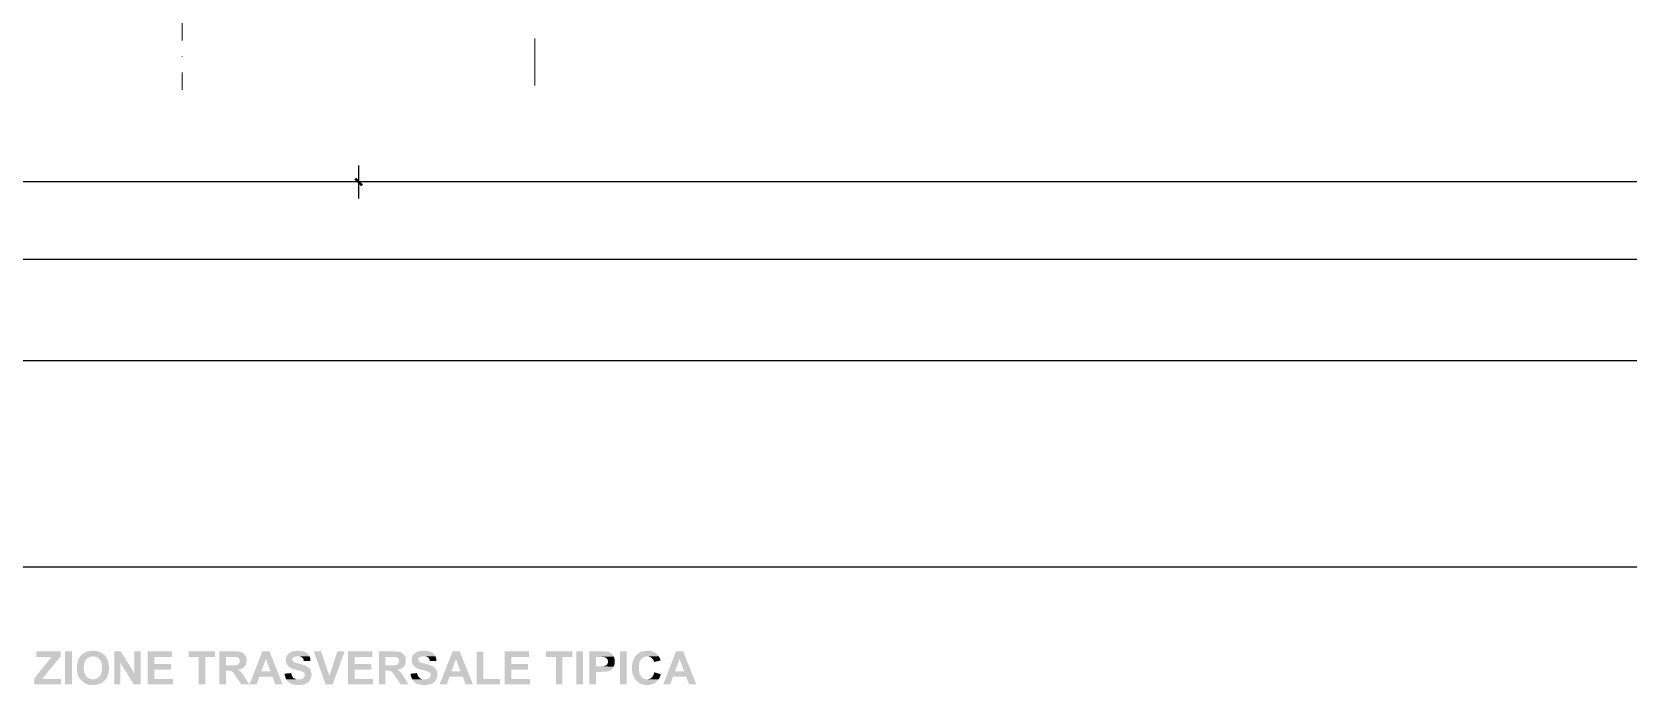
# Model space of a CAD drawing. Header units: millimetres. Extents: x 0.3 to 47.5, y 0.1 to 28.
# Drawn here: x 17.28 to 23.7, y 13.96 to 16.58 of the extents above; entities that cross this region are included whole.
import ezdxf

# ---------------------------------------------------------------- set-up
doc = ezdxf.new("R2010")
doc.units = ezdxf.units.MM
doc.layers.add('PDF _Geometria', color=7, linetype='Continuous')
doc.layers.add('PDF _Riempimenti solidi', color=7, linetype='Continuous')

msp = doc.modelspace()

# ---------------------------------------------------------------- hatches: boundary and pattern name
at = {"layer": 'PDF _Riempimenti solidi', "transparency": 33554559}
for points in [[(17.3958, 14.0932), (17.2983, 14.0932), (17.2983, 14.0707), (17.36, 14.0707), (17.29, 13.9841), (17.29, 13.9599), (17.3983, 13.9599), (17.3983, 13.9824), (17.3225, 13.9824), (17.3958, 14.0724)], [(17.475, 14.0724), (17.4733, 14.0699), (17.4708, 14.0666), (17.4675, 14.0599), (17.4675, 14.0582), (17.4658, 14.0557), (17.4642, 14.0491), (17.4633, 14.0457), (17.4625, 14.0416), (17.4625, 14.0382), (17.4617, 14.0341), (17.4617, 14.0174), (17.4625, 14.0141), (17.4625, 14.0099), (17.4633, 14.0066), (17.4642, 14.0024), (17.465, 13.9991), (17.4667, 13.9957), (17.4675, 13.9924), (17.4692, 13.9899), (17.4708, 13.9866), (17.4725, 13.9841), (17.475, 13.9807), (17.4767, 13.9782), (17.4792, 13.9757), (17.48, 13.9749), (17.4825, 13.9724), (17.485, 13.9707), (17.4883, 13.9682), (17.4908, 13.9666), (17.4975, 13.9632), (17.5, 13.9624), (17.5033, 13.9607), (17.5075, 13.9599), (17.5108, 13.9591), (17.5142, 13.9582), (17.5358, 13.9582), (17.5392, 13.9591), (17.5433, 13.9599), (17.55, 13.9616), (17.5533, 13.9624), (17.5567, 13.9641), (17.5592, 13.9657), (17.5625, 13.9674), (17.565, 13.9691), (17.5683, 13.9716), (17.5708, 13.9732), (17.5733, 13.9757), (17.5733, 13.9766), (17.5758, 13.9791), (17.5258, 13.9807), (17.5217, 13.9807), (17.5175, 13.9816), (17.5142, 13.9824), (17.5108, 13.9841), (17.5083, 13.9857), (17.505, 13.9874), (17.5025, 13.9899), (17.5, 13.9924), (17.4992, 13.9924), (17.4975, 13.9949), (17.4958, 13.9974), (17.4942, 14.0007), (17.4933, 14.0041), (17.4917, 14.0074), (17.4908, 14.0107), (17.49, 14.0141), (17.49, 14.0182), (17.4892, 14.0224), (17.4892, 14.0316), (17.49, 14.0357), (17.49, 14.0399), (17.4908, 14.0432), (17.4917, 14.0466), (17.4933, 14.0499), (17.4942, 14.0532), (17.4958, 14.0557), (17.4975, 14.0591), (17.4992, 14.0607), (17.5, 14.0624), (17.5025, 14.0641), (17.5058, 14.0666), (17.5083, 14.0682), (17.5117, 14.0699), (17.515, 14.0707), (17.5183, 14.0716), (17.5225, 14.0724), (17.5258, 14.0724)], [(17.5258, 14.0957), (17.5225, 14.0957), (17.5183, 14.0949), (17.5142, 14.0949), (17.5008, 14.0916), (17.4975, 14.0899), (17.495, 14.0891), (17.4917, 14.0874), (17.4883, 14.0857), (17.4858, 14.0832), (17.4825, 14.0807), (17.4775, 14.0757), (17.475, 14.0724), (17.5317, 14.0724), (17.5383, 14.0707), (17.5417, 14.0691), (17.545, 14.0682), (17.5475, 14.0657), (17.55, 14.0641), (17.5525, 14.0616), (17.5533, 14.0616), (17.555, 14.0591), (17.5567, 14.0566), (17.5583, 14.0532), (17.5592, 14.0507), (17.56, 14.0474), (17.5617, 14.0432), (17.5617, 14.0399), (17.5625, 14.0357), (17.5625, 14.0174), (17.5617, 14.0141), (17.5608, 14.0099), (17.56, 14.0066), (17.5592, 14.0032), (17.5575, 13.9999), (17.5567, 13.9974), (17.5542, 13.9949), (17.5525, 13.9924), (17.5517, 13.9916), (17.5492, 13.9891), (17.5467, 13.9866), (17.5433, 13.9849), (17.5408, 13.9832), (17.5375, 13.9824), (17.5333, 13.9816), (17.53, 13.9807), (17.5258, 13.9807), (17.5758, 13.9791), (17.5775, 13.9816), (17.58, 13.9841), (17.5817, 13.9866), (17.5833, 13.9899), (17.5842, 13.9932), (17.5858, 13.9966), (17.5875, 14.0032), (17.5892, 14.0066), (17.5892, 14.0107), (17.59, 14.0141), (17.59, 14.0182), (17.5908, 14.0224), (17.5908, 14.0316), (17.59, 14.0357), (17.59, 14.0399), (17.5892, 14.0432), (17.5883, 14.0474), (17.5858, 14.0574), (17.5825, 14.0641), (17.5808, 14.0666), (17.5792, 14.0691), (17.5775, 14.0724), (17.575, 14.0749), (17.5733, 14.0774), (17.5725, 14.0782), (17.5692, 14.0807), (17.5667, 14.0824), (17.5642, 14.0849), (17.5608, 14.0866), (17.5583, 14.0882), (17.555, 14.0899), (17.5517, 14.0907), (17.5483, 14.0924), (17.5417, 14.0941), (17.5375, 14.0949), (17.5342, 14.0949), (17.53, 14.0957)], [(17.6383, 14.0932), (17.6117, 14.0932), (17.6117, 13.9599), (17.6367, 13.9599), (17.6367, 14.0466)], [(17.7175, 14.0932), (17.6925, 14.0932), (17.6925, 14.0041), (17.6908, 13.9599), (17.7175, 13.9599)], [(17.8442, 14.0932), (17.7458, 14.0932), (17.7458, 13.9599), (17.8475, 13.9599), (17.8475, 13.9824), (17.7725, 13.9824), (17.7725, 14.0191), (17.84, 14.0191), (17.84, 14.0416), (17.7725, 14.0416), (17.7725, 14.0707), (17.8442, 14.0707)], [(18.0175, 14.0932), (17.9117, 14.0932), (17.9117, 14.0707), (17.9517, 14.0707), (17.9517, 13.9599), (17.9783, 13.9599), (17.9783, 14.0707), (18.0175, 14.0707)], [(18.0917, 14.0932), (18.035, 14.0932), (18.035, 13.9599), (18.0617, 13.9599), (18.0617, 14.0157), (18.0675, 14.0157), (18.1125, 14.0166), (18.1092, 14.0191), (18.1133, 14.0199), (18.1175, 14.0207), (18.1208, 14.0216), (18.1242, 14.0232), (18.1275, 14.0249), (18.13, 14.0266), (18.1333, 14.0291), (18.135, 14.0316), (18.1358, 14.0324), (18.1383, 14.0349), (18.0617, 14.0366), (18.0617, 14.0707), (18.0833, 14.0707), (18.14, 14.0741), (18.1383, 14.0766), (18.1367, 14.0791), (18.135, 14.0816), (18.1317, 14.0841), (18.1292, 14.0866), (18.1258, 14.0882), (18.1225, 14.0899), (18.1217, 14.0899), (18.1192, 14.0907), (18.1158, 14.0916), (18.1125, 14.0916), (18.1092, 14.0924), (18.105, 14.0924), (18.1008, 14.0932), (18.0967, 14.0932)], [(18.14, 14.0741), (18.0833, 14.0707), (18.1008, 14.0707), (18.1025, 14.0699), (18.1033, 14.0699), (18.1075, 14.0691), (18.11, 14.0674), (18.1125, 14.0649), (18.1133, 14.0641), (18.115, 14.0616), (18.1158, 14.0582), (18.1167, 14.0541), (18.1158, 14.0507), (18.115, 14.0474), (18.1125, 14.0424), (18.1092, 14.0399), (18.1058, 14.0382), (18.1033, 14.0382), (18.1, 14.0374), (18.0925, 14.0374), (18.0875, 14.0366), (18.0617, 14.0366), (18.1383, 14.0349), (18.1417, 14.0416), (18.1433, 14.0482), (18.1442, 14.0516), (18.1442, 14.0599), (18.1433, 14.0632), (18.1425, 14.0674), (18.1417, 14.0707)], [(18.2358, 14.0932), (18.2075, 14.0932), (18.1558, 13.9599), (18.1842, 13.9599), (18.195, 13.9907), (18.2483, 13.9907), (18.2033, 14.0124), (18.2217, 14.0624)], [(18.2358, 14.0932), (18.2217, 14.0624), (18.24, 14.0124), (18.2033, 14.0124), (18.2483, 13.9907), (18.26, 13.9599), (18.2892, 13.9599)], [(18.35, 14.0957), (18.3492, 14.0957), (18.345, 14.0949), (18.3375, 14.0949), (18.3342, 14.0941), (18.33, 14.0932), (18.3275, 14.0924), (18.3242, 14.0907), (18.3175, 14.0874), (18.3142, 14.0849), (18.3117, 14.0832), (18.3092, 14.0799), (18.3075, 14.0774), (18.3067, 14.0757), (18.3033, 14.0691), (18.3025, 14.0657), (18.3017, 14.0616), (18.3017, 14.0532), (18.3025, 14.0499), (18.3033, 14.0466), (18.3067, 14.0399), (18.3092, 14.0374), (18.3108, 14.0341), (18.3142, 14.0316), (18.3158, 14.0299), (18.3183, 14.0282), (18.3217, 14.0266), (18.3242, 14.0249), (18.3275, 14.0232), (18.3317, 14.0224), (18.335, 14.0207), (18.34, 14.0199), (18.3442, 14.0182), (18.3492, 14.0174), (18.3542, 14.0157), (18.3583, 14.0149), (18.3608, 14.0141), (18.3642, 14.0132), (18.3658, 14.0124), (18.37, 14.0107), (18.3733, 14.0091), (18.3758, 14.0066), (18.3767, 14.0057), (18.3775, 14.0024), (18.3783, 13.9991), (18.3783, 13.9982), (18.3767, 13.9916), (18.3742, 13.9891), (18.3717, 13.9857), (18.37, 13.9849), (18.3675, 13.9832), (18.3642, 13.9816), (18.36, 13.9807), (18.3517, 13.9807), (18.3042, 13.9799), (18.3058, 13.9766), (18.3083, 13.9741), (18.3108, 13.9716), (18.3133, 13.9691), (18.3142, 13.9691), (18.3167, 13.9666), (18.3192, 13.9649), (18.3217, 13.9632), (18.325, 13.9624), (18.3283, 13.9607), (18.3317, 13.9599), (18.3358, 13.9591), (18.3392, 13.9582), (18.3475, 13.9582), (18.3517, 13.9574), (18.3558, 13.9574), (18.36, 13.9582), (18.3642, 13.9582), (18.3675, 13.9591), (18.3708, 13.9599), (18.3742, 13.9607), (18.3775, 13.9616), (18.3808, 13.9624), (18.3825, 13.9632), (18.3858, 13.9649), (18.3892, 13.9674), (18.3917, 13.9691), (18.3942, 13.9716), (18.3967, 13.9741), (18.3983, 13.9774), (18.3992, 13.9782), (18.4008, 13.9816), (18.4025, 13.9849), (18.405, 13.9949), (18.405, 14.0032), (18.4042, 14.0066), (18.4033, 14.0107), (18.4017, 14.0174), (18.4, 14.0199), (18.3992, 14.0216), (18.3967, 14.0249), (18.3942, 14.0274), (18.3917, 14.0299), (18.3883, 14.0316), (18.385, 14.0332), (18.3842, 14.0341), (18.3817, 14.0349), (18.3792, 14.0366), (18.3758, 14.0374), (18.3725, 14.0382), (18.3692, 14.0399), (18.365, 14.0407), (18.3608, 14.0424), (18.3558, 14.0432), (18.355, 14.0432), (18.35, 14.0449), (18.3458, 14.0457), (18.3417, 14.0474), (18.3383, 14.0482), (18.335, 14.0499), (18.3333, 14.0507), (18.3317, 14.0524), (18.33, 14.0541), (18.3283, 14.0566), (18.3275, 14.0599), (18.3275, 14.0624), (18.3292, 14.0657), (18.3317, 14.0682), (18.3325, 14.0691), (18.335, 14.0707), (18.3417, 14.0724), (18.3458, 14.0732), (18.3967, 14.0732), (18.395, 14.0766), (18.3925, 14.0791), (18.3908, 14.0824), (18.3883, 14.0841), (18.3875, 14.0849), (18.3858, 14.0866), (18.3825, 14.0882), (18.38, 14.0899), (18.3767, 14.0907), (18.3742, 14.0924), (18.37, 14.0932), (18.3667, 14.0941), (18.3625, 14.0949), (18.3592, 14.0949), (18.355, 14.0957)], [(18.3967, 14.0732), (18.35, 14.0732), (18.3542, 14.0732), (18.3583, 14.0724), (18.3617, 14.0716), (18.3642, 14.0707), (18.3667, 14.0691), (18.3683, 14.0674), (18.3708, 14.0649), (18.3725, 14.0616), (18.3733, 14.0582), (18.3742, 14.0541), (18.4008, 14.0549), (18.4008, 14.0599), (18.3992, 14.0666), (18.3983, 14.0707)], [(18.5383, 14.0932), (18.5092, 14.0932), (18.4767, 13.9949), (18.4617, 13.9599), (18.49, 13.9599)], [(18.65, 14.0932), (18.5517, 14.0932), (18.5517, 13.9599), (18.6525, 13.9599), (18.6525, 13.9824), (18.5783, 13.9824), (18.5783, 14.0191), (18.645, 14.0191), (18.645, 14.0416), (18.5783, 14.0416), (18.5783, 14.0707), (18.65, 14.0707)], [(18.7325, 14.0932), (18.6758, 14.0932), (18.6758, 13.9599), (18.7025, 13.9599), (18.7025, 14.0157), (18.7083, 14.0157), (18.7525, 14.0166), (18.7492, 14.0191), (18.75, 14.0191), (18.7542, 14.0199), (18.7583, 14.0207), (18.7617, 14.0216), (18.7683, 14.0249), (18.7708, 14.0266), (18.7733, 14.0291), (18.7758, 14.0316), (18.7767, 14.0324), (18.7792, 14.0349), (18.7025, 14.0366), (18.7025, 14.0707), (18.7233, 14.0707), (18.7808, 14.0741), (18.7792, 14.0766), (18.7775, 14.0791), (18.775, 14.0816), (18.7725, 14.0841), (18.77, 14.0866), (18.7667, 14.0882), (18.7633, 14.0899), (18.7625, 14.0899), (18.7592, 14.0907), (18.7567, 14.0916), (18.7533, 14.0916), (18.75, 14.0924), (18.7458, 14.0924), (18.7417, 14.0932), (18.7375, 14.0932)], [(18.7808, 14.0741), (18.7233, 14.0707), (18.7417, 14.0707), (18.7433, 14.0699), (18.7442, 14.0699), (18.7475, 14.0691), (18.7508, 14.0674), (18.7533, 14.0649), (18.7542, 14.0641), (18.7558, 14.0616), (18.7567, 14.0582), (18.7567, 14.0507), (18.7558, 14.0474), (18.7542, 14.0441), (18.7525, 14.0424), (18.75, 14.0399), (18.7467, 14.0382), (18.7433, 14.0382), (18.7408, 14.0374), (18.7333, 14.0374), (18.7283, 14.0366), (18.7025, 14.0366), (18.7792, 14.0349), (18.7808, 14.0382), (18.7817, 14.0416), (18.7833, 14.0449), (18.7842, 14.0482), (18.7842, 14.0632), (18.7833, 14.0674), (18.7817, 14.0707)], [(18.8567, 14.0957), (18.8558, 14.0957), (18.8517, 14.0949), (18.8433, 14.0949), (18.84, 14.0941), (18.8367, 14.0932), (18.8333, 14.0924), (18.83, 14.0907), (18.8267, 14.0891), (18.8242, 14.0874), (18.8208, 14.0849), (18.8183, 14.0832), (18.8158, 14.0799), (18.8133, 14.0774), (18.8125, 14.0757), (18.8108, 14.0724), (18.81, 14.0691), (18.8083, 14.0657), (18.8083, 14.0616), (18.8075, 14.0582), (18.8083, 14.0566), (18.8083, 14.0532), (18.81, 14.0466), (18.8117, 14.0432), (18.8133, 14.0399), (18.815, 14.0374), (18.8175, 14.0341), (18.82, 14.0316), (18.825, 14.0282), (18.8275, 14.0266), (18.8308, 14.0249), (18.8342, 14.0232), (18.8375, 14.0224), (18.8417, 14.0207), (18.8458, 14.0199), (18.8508, 14.0182), (18.8558, 14.0174), (18.86, 14.0157), (18.8642, 14.0149), (18.8675, 14.0141), (18.87, 14.0132), (18.8717, 14.0124), (18.8725, 14.0124), (18.8767, 14.0107), (18.8792, 14.0091), (18.8817, 14.0066), (18.8825, 14.0057), (18.8842, 14.0024), (18.8842, 13.9949), (18.8825, 13.9916), (18.8808, 13.9891), (18.8775, 13.9857), (18.8758, 13.9849), (18.8733, 13.9832), (18.87, 13.9816), (18.8667, 13.9807), (18.8583, 13.9807), (18.8108, 13.9799), (18.8125, 13.9766), (18.8142, 13.9741), (18.8167, 13.9716), (18.8192, 13.9691), (18.82, 13.9691), (18.8225, 13.9666), (18.825, 13.9649), (18.8283, 13.9632), (18.8317, 13.9624), (18.835, 13.9607), (18.8417, 13.9591), (18.8458, 13.9582), (18.8533, 13.9582), (18.8583, 13.9574), (18.8625, 13.9574), (18.8667, 13.9582), (18.87, 13.9582), (18.8742, 13.9591), (18.8775, 13.9599), (18.8808, 13.9607), (18.8842, 13.9616), (18.8867, 13.9624), (18.8883, 13.9632), (18.8917, 13.9649), (18.895, 13.9674), (18.8983, 13.9691), (18.9008, 13.9716), (18.9025, 13.9741), (18.905, 13.9774), (18.905, 13.9782), (18.9075, 13.9816), (18.9083, 13.9849), (18.91, 13.9882), (18.9108, 13.9916), (18.9108, 13.9949), (18.9117, 13.9991), (18.9108, 14.0032), (18.9108, 14.0066), (18.91, 14.0107), (18.9092, 14.0141), (18.9075, 14.0174), (18.9058, 14.0199), (18.905, 14.0216), (18.9025, 14.0249), (18.9, 14.0274), (18.8975, 14.0299), (18.895, 14.0316), (18.8917, 14.0332), (18.8908, 14.0341), (18.8883, 14.0349), (18.885, 14.0366), (18.8825, 14.0374), (18.8792, 14.0382), (18.875, 14.0399), (18.8708, 14.0407), (18.8667, 14.0424), (18.8625, 14.0432), (18.8617, 14.0432), (18.8567, 14.0449), (18.8517, 14.0457), (18.8475, 14.0474), (18.8442, 14.0482), (18.8417, 14.0499), (18.8392, 14.0507), (18.8375, 14.0524), (18.8358, 14.0541), (18.8342, 14.0566), (18.8333, 14.0599), (18.8342, 14.0624), (18.835, 14.0657), (18.8375, 14.0682), (18.8383, 14.0691), (18.8417, 14.0707), (18.8442, 14.0716), (18.8483, 14.0724), (18.8517, 14.0732), (18.9033, 14.0732), (18.9008, 14.0766), (18.8992, 14.0791), (18.8967, 14.0824), (18.8942, 14.0841), (18.8942, 14.0849), (18.8917, 14.0866), (18.8867, 14.0899), (18.8833, 14.0907), (18.88, 14.0924), (18.8767, 14.0932), (18.8733, 14.0941), (18.8692, 14.0949), (18.865, 14.0949), (18.8608, 14.0957)], [(18.9033, 14.0732), (18.8558, 14.0732), (18.86, 14.0732), (18.8642, 14.0724), (18.8708, 14.0707), (18.8733, 14.0691), (18.875, 14.0674), (18.8767, 14.0649), (18.8783, 14.0616), (18.88, 14.0582), (18.8808, 14.0541), (18.9075, 14.0549), (18.9075, 14.0599), (18.9067, 14.0632), (18.9058, 14.0666), (18.9042, 14.0707)], [(19.0008, 14.0932), (18.9725, 14.0932), (18.92, 13.9599), (18.9492, 13.9599), (18.96, 13.9907), (19.0133, 13.9907), (18.9683, 14.0124), (18.9858, 14.0624)], [(19.0008, 14.0932), (18.9858, 14.0624), (19.0042, 14.0124), (18.9683, 14.0124), (19.0133, 13.9907), (19.025, 13.9599), (19.0542, 13.9599)], [(19.0958, 14.0924), (19.0692, 14.0924), (19.0692, 13.9599), (19.1625, 13.9599), (19.1625, 13.9824), (19.0958, 13.9824)], [(19.28, 14.0932), (19.1817, 14.0932), (19.1817, 13.9599), (19.2833, 13.9599), (19.2833, 13.9824), (19.2083, 13.9824), (19.2083, 14.0191), (19.275, 14.0191), (19.275, 14.0416), (19.2083, 14.0416), (19.2083, 14.0707), (19.28, 14.0707)], [(19.4533, 14.0932), (19.3475, 14.0932), (19.3475, 14.0707), (19.3875, 14.0707), (19.3875, 13.9599), (19.4142, 13.9599), (19.4142, 14.0707), (19.4533, 14.0707)], [(19.5658, 14.0932), (19.5225, 14.0932), (19.5225, 13.9599), (19.5492, 13.9599), (19.5492, 14.0099), (19.5692, 14.0099), (19.5742, 14.0107), (19.5858, 14.0107), (19.5892, 14.0116), (19.5925, 14.0116), (19.595, 14.0124), (19.5958, 14.0124), (19.5992, 14.0132), (19.6025, 14.0149), (19.6058, 14.0166), (19.6092, 14.0182), (19.6108, 14.0199), (19.6133, 14.0224), (19.6158, 14.0249), (19.6183, 14.0282), (19.62, 14.0316), (19.5492, 14.0332), (19.5492, 14.0707), (19.5625, 14.0707), (19.62, 14.0724), (19.6183, 14.0757), (19.6167, 14.0782), (19.6158, 14.0799), (19.6133, 14.0824), (19.61, 14.0849), (19.6075, 14.0866), (19.6042, 14.0891), (19.6008, 14.0899), (19.5975, 14.0916), (19.5942, 14.0916), (19.5917, 14.0924), (19.585, 14.0924), (19.5808, 14.0932), (19.5708, 14.0932)], [(19.62, 14.0724), (19.5625, 14.0707), (19.5767, 14.0707), (19.5792, 14.0699), (19.5817, 14.0699), (19.5833, 14.0691), (19.5867, 14.0682), (19.59, 14.0666), (19.5925, 14.0641), (19.5942, 14.0624), (19.5958, 14.0591), (19.5967, 14.0557), (19.5967, 14.0482), (19.5958, 14.0449), (19.5942, 14.0416), (19.5917, 14.0391), (19.5892, 14.0366), (19.585, 14.0349), (19.5833, 14.0341), (19.5808, 14.0341), (19.5775, 14.0332), (19.5492, 14.0332), (19.62, 14.0316), (19.6208, 14.0341), (19.6225, 14.0374), (19.6233, 14.0407), (19.6242, 14.0441), (19.6242, 14.0582), (19.6233, 14.0624), (19.6225, 14.0657), (19.6217, 14.0691)], [(19.7558, 14.0957), (19.7525, 14.0957), (19.7483, 14.0949), (19.745, 14.0949), (19.7408, 14.0941), (19.7375, 14.0932), (19.7342, 14.0924), (19.7308, 14.0907), (19.7275, 14.0899), (19.7242, 14.0882), (19.7217, 14.0866), (19.7183, 14.0841), (19.7158, 14.0824), (19.7133, 14.0799), (19.7108, 14.0774), (19.71, 14.0766), (19.7075, 14.0741), (19.7058, 14.0716), (19.7042, 14.0682), (19.7025, 14.0657), (19.6992, 14.0591), (19.6983, 14.0557), (19.6975, 14.0524), (19.6958, 14.0491), (19.695, 14.0457), (19.695, 14.0416), (19.6942, 14.0382), (19.6942, 14.0341), (19.6933, 14.0299), (19.6933, 14.0224), (19.6942, 14.0182), (19.6942, 14.0141), (19.695, 14.0107), (19.695, 14.0066), (19.6958, 14.0032), (19.6975, 13.9999), (19.6983, 13.9957), (19.6992, 13.9932), (19.7025, 13.9866), (19.7042, 13.9841), (19.7067, 13.9807), (19.7083, 13.9782), (19.7108, 13.9757), (19.7117, 13.9749), (19.7142, 13.9724), (19.7167, 13.9699), (19.72, 13.9682), (19.7225, 13.9657), (19.7258, 13.9641), (19.7292, 13.9624), (19.7358, 13.9607), (19.7392, 13.9591), (19.7425, 13.9591), (19.7467, 13.9582), (19.7633, 13.9582), (19.7675, 13.9591), (19.7775, 13.9616), (19.7808, 13.9632), (19.7842, 13.9649), (19.7892, 13.9682), (19.7908, 13.9699), (19.7933, 13.9716), (19.7958, 13.9741), (19.7983, 13.9766), (19.8, 13.9799), (19.7542, 13.9807), (19.7525, 13.9807), (19.7483, 13.9816), (19.745, 13.9816), (19.7417, 13.9832), (19.7383, 13.9849), (19.7358, 13.9866), (19.7325, 13.9891), (19.73, 13.9916), (19.73, 13.9924), (19.7283, 13.9949), (19.7267, 13.9974), (19.725, 13.9999), (19.7225, 14.0099), (19.7217, 14.0141), (19.7217, 14.0224), (19.7208, 14.0274), (19.7217, 14.0316), (19.7217, 14.0407), (19.7225, 14.0441), (19.7233, 14.0482), (19.7242, 14.0516), (19.7258, 14.0541), (19.7275, 14.0574), (19.7283, 14.0599), (19.7308, 14.0616), (19.7317, 14.0632), (19.7342, 14.0657), (19.7375, 14.0674), (19.74, 14.0691), (19.7433, 14.0707), (19.7467, 14.0716), (19.7508, 14.0724), (19.7542, 14.0724), (19.8017, 14.0732), (19.8, 14.0757), (19.7975, 14.0791), (19.7958, 14.0807), (19.7933, 14.0832), (19.79, 14.0849), (19.7875, 14.0874), (19.7842, 14.0891), (19.7817, 14.0907), (19.7783, 14.0916), (19.775, 14.0932), (19.7708, 14.0941), (19.7675, 14.0949), (19.7633, 14.0949), (19.76, 14.0957)], [(19.8017, 14.0732), (19.7542, 14.0724), (19.76, 14.0724), (19.7633, 14.0716), (19.7667, 14.0699), (19.77, 14.0682), (19.7725, 14.0666), (19.7733, 14.0657), (19.7758, 14.0632), (19.7783, 14.0607), (19.7817, 14.0541), (19.7825, 14.0499), (19.8092, 14.0566), (19.8083, 14.0591), (19.8067, 14.0632), (19.8033, 14.0699)], [(19.8992, 14.0932), (19.8708, 14.0932), (19.8192, 13.9599), (19.8475, 13.9599), (19.8583, 13.9907), (19.9117, 13.9907), (19.8667, 14.0124), (19.885, 14.0624)], [(19.8992, 14.0932), (19.885, 14.0624), (19.9033, 14.0124), (19.8667, 14.0124), (19.9117, 13.9907), (19.9233, 13.9599), (19.9525, 13.9599)], [(18.1125, 14.0166), (18.0675, 14.0157), (18.075, 14.0157), (18.0783, 14.0149), (18.0808, 14.0141), (18.0833, 14.0132), (18.0858, 14.0116), (18.0892, 14.0091), (18.09, 14.0082), (18.0917, 14.0057), (18.0933, 14.0041), (18.095, 14.0007), (18.0975, 13.9974), (18.1, 13.9932), (18.1033, 13.9891), (18.1225, 13.9599), (18.155, 13.9599), (18.1383, 13.9857), (18.1383, 13.9866), (18.1358, 13.9907), (18.1333, 13.9949), (18.1308, 13.9982), (18.1292, 14.0007), (18.1267, 14.0032), (18.125, 14.0057), (18.1233, 14.0074), (18.1208, 14.0099), (18.1158, 14.0149)], [(18.3233, 14.0057), (18.2967, 14.0032), (18.2975, 14.0007), (18.2975, 13.9966), (18.2992, 13.9932), (18.3, 13.9891), (18.3008, 13.9857), (18.3025, 13.9824), (18.3042, 13.9799), (18.3517, 13.9807), (18.345, 13.9807), (18.3417, 13.9816), (18.3383, 13.9832), (18.335, 13.9849), (18.3325, 13.9866), (18.33, 13.9891), (18.3283, 13.9916), (18.3267, 13.9949), (18.325, 13.9982), (18.3242, 14.0016)], [(18.7525, 14.0166), (18.7083, 14.0157), (18.7158, 14.0157), (18.7192, 14.0149), (18.7217, 14.0141), (18.7233, 14.0132), (18.7267, 14.0116), (18.73, 14.0091), (18.73, 14.0082), (18.7317, 14.0057), (18.7333, 14.0041), (18.7358, 14.0007), (18.7383, 13.9974), (18.7408, 13.9932), (18.7442, 13.9891), (18.7633, 13.9599), (18.795, 13.9599), (18.7792, 13.9857), (18.7783, 13.9866), (18.7758, 13.9907), (18.7733, 13.9949), (18.7717, 13.9982), (18.7692, 14.0007), (18.7675, 14.0032), (18.7658, 14.0057), (18.7642, 14.0074), (18.7617, 14.0099), (18.7592, 14.0124), (18.7558, 14.0149)], [(18.8292, 14.0057), (18.8033, 14.0032), (18.8033, 14.0007), (18.8042, 13.9966), (18.805, 13.9932), (18.8058, 13.9891), (18.8092, 13.9824), (18.8108, 13.9799), (18.8583, 13.9807), (18.8517, 13.9807), (18.8475, 13.9816), (18.8442, 13.9832), (18.8392, 13.9866), (18.8383, 13.9866), (18.8367, 13.9891), (18.8342, 13.9916), (18.8325, 13.9949), (18.8317, 13.9982), (18.83, 14.0016)], [(19.7833, 14.0091), (19.7825, 14.0057), (19.7817, 14.0024), (19.78, 13.9982), (19.7783, 13.9949), (19.7767, 13.9924), (19.7742, 13.9899), (19.7725, 13.9874), (19.7708, 13.9866), (19.7675, 13.9841), (19.765, 13.9824), (19.7617, 13.9816), (19.7575, 13.9807), (19.7542, 13.9807), (19.8, 13.9799), (19.8017, 13.9824), (19.8042, 13.9857), (19.805, 13.9891), (19.8067, 13.9932), (19.8083, 13.9966), (19.8092, 14.0007)]]:
    msp.add_hatch(color=256, dxfattribs=at).paths.add_polyline_path(points)

# ---------------------------------------------------------------- linework, layer by layer
at = {"layer": 'PDF _Geometria', "lineweight": 25}
msp.add_lwpolyline([(0.2517, 27.9682), (0.2517, 14.4324), (47.4858, 14.4324), (47.4858, 27.9682)], close=True, dxfattribs=at)
at = {"layer": 'PDF _Geometria', "lineweight": 9}
for points in [[(17.885, 16.5499), (17.885, 16.6774)], [(19.3025, 16.3682), (19.3025, 16.5582)], [(17.885, 16.4857), (17.885, 16.4866)], [(17.885, 16.3516), (17.885, 16.4216)]]:
    msp.add_lwpolyline(points, dxfattribs=at)
at = {"layer": 'PDF _Geometria', "lineweight": 25}
for points in [[(18.5933, 16.0474), (18.5933, 15.9149)], [(41.4283, 15.9807), (31.5858, 15.9807), (18.5933, 15.9807), (8.7508, 15.9807)], [(41.665, 15.6691), (41.4283, 15.6691), (8.7508, 15.6691), (8.515, 15.6691)], [(41.665, 15.2616), (8.515, 15.2616)]]:
    msp.add_lwpolyline(points, dxfattribs=at)
at = {"layer": 'PDF _Geometria', "lineweight": 50}
msp.add_lwpolyline([(18.58, 15.9949), (18.6075, 15.9674)], dxfattribs=at)
at = {"layer": 'PDF _Riempimenti solidi', "lineweight": 9, "transparency": 33554559}
for points in [[(17.4417, 13.9599), (17.4417, 14.0932), (17.4142, 13.9599), (17.4142, 14.0932)], [(17.6383, 14.0932), (17.6367, 14.0466), (17.6925, 14.0041), (17.6908, 13.9599)], [(18.4433, 14.0932), (18.4142, 14.0932), (18.4767, 13.9949), (18.4617, 13.9599)], [(19.4967, 13.9599), (19.4967, 14.0932), (19.47, 13.9599), (19.47, 14.0932)], [(19.6725, 13.9599), (19.6725, 14.0932), (19.6458, 13.9599), (19.6458, 14.0932)]]:
    msp.add_solid(points, dxfattribs=at)

doc.saveas('drawing.dxf')
